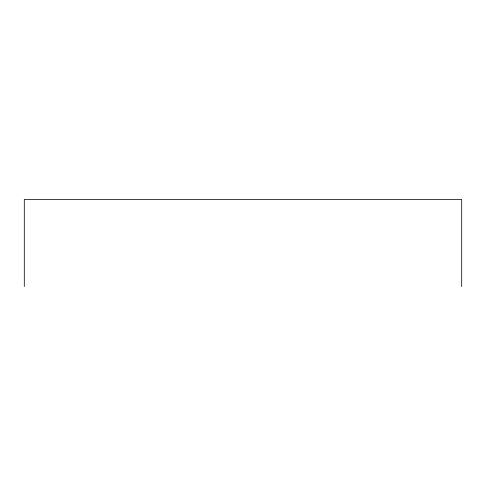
<?xml version="1.0" encoding="UTF-8"?>
<svg xmlns="http://www.w3.org/2000/svg" width="486" height="486" viewBox="0 0 486 486"><rect width="100%" height="100%" fill="white"/><g stroke="black" fill="none" stroke-linecap="round" stroke-linejoin="round"><path stroke-width="0.73" d="M461.7 286.533L461.7 199.467L24.3 199.467L24.3 286.533"/></g></svg>
